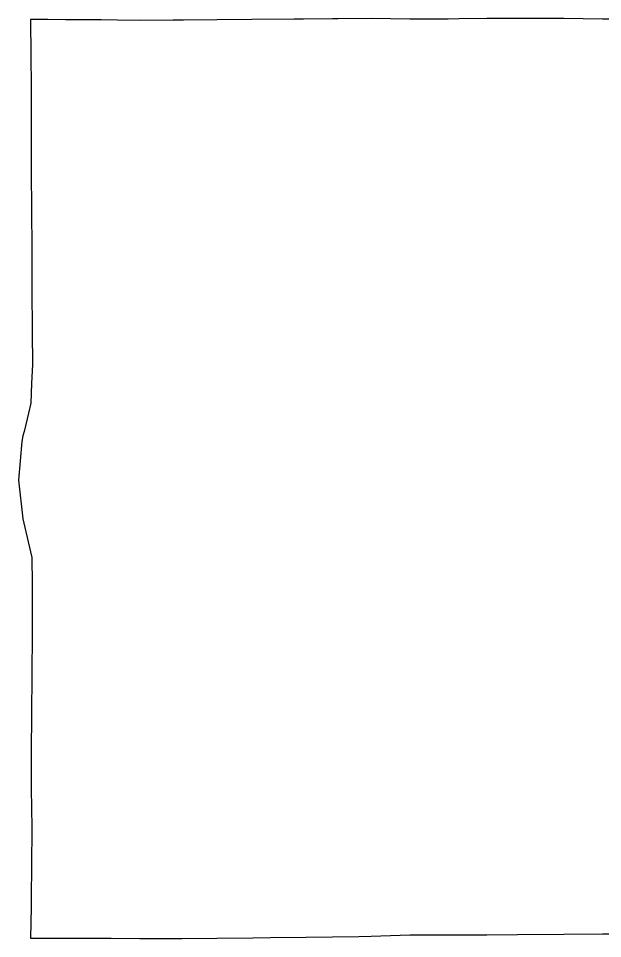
# Model space of a CAD drawing. Extents: x -24.7 to 24.7, y -19.9 to 19.7.
# Drawn here: x -24.66 to -0.02, y -19.42 to 19.37 of the extents above; entities that cross this region are included whole.
import ezdxf

# ---------------------------------------------------------------- set-up
doc = ezdxf.new("R2010")
doc.units = 0
doc.header["$MEASUREMENT"] = 0
doc.layers.get('0').update_dxf_attribs({"lineweight": 13})

msp = doc.modelspace()

# ---------------------------------------------------------------- linework, layer by layer
at = {"color": 7, "lineweight": 30}
for p, q in [((-23.41452, 19.318294), (-24.151383, 19.326027)), ((-24.151383, 19.326027), (-24.131555, 17.79168)), ((-22.678695, 19.311661), (-23.41452, 19.318294)), ((-21.167829, 19.304065), (-22.678695, 19.311661)), ((-20.485711, 19.296194), (-21.167829, 19.304065)), ((-19.541528, 19.286962), (-20.485711, 19.296194)), ((-18.132984, 19.299164), (-19.541528, 19.286962)), ((-18.014563, 19.297887), (-18.132984, 19.299164)), ((-17.795477, 19.291668), (-18.014563, 19.297887)), ((-17.693878, 19.290869), (-17.795477, 19.291668)), ((-16.288925, 19.305041), (-17.693878, 19.290869)), ((-14.817068, 19.31876), (-16.288925, 19.305041)), ((-13.036322, 19.337048), (-14.817068, 19.31876)), ((-12.629884, 19.342572), (-13.036322, 19.337048)), ((-11.410021, 19.358243), (-12.629884, 19.342572)), ((-11.171505, 19.35865), (-11.410021, 19.358243)), ((-9.78372, 19.35928), (-11.171505, 19.35865)), ((-8.157418, 19.332012), (-9.78372, 19.35928)), ((-6.531117, 19.342161), (-8.157418, 19.332012)), ((-6.064313, 19.349502), (-6.531117, 19.342161)), ((-4.904815, 19.366568), (-6.064313, 19.349502)), ((-4.604696, 19.367388), (-4.904815, 19.366568)), ((-3.278514, 19.369912), (-4.604696, 19.367388)), ((-1.652213, 19.369479), (-3.278514, 19.369912)), ((-0.025911, 19.343745), (-1.652213, 19.369479)), ((0.49999, 19.343855), (-0.025911, 19.343745)), ((-24.131555, 17.79168), (-24.121115, 16.506299)), ((-24.121115, 16.506299), (-24.118675, 16.165378)), ((-24.118675, 16.165378), (-24.125817, 14.513506)), ((-24.125817, 14.513506), (-24.116651, 12.912775)), ((-24.116651, 12.912775), (-24.113847, 11.286474)), ((-24.113847, 11.286474), (-24.100536, 9.660173)), ((-24.100536, 9.660173), (-24.092786, 8.00484)), ((-24.092786, 8.00484), (-24.078702, 6.149219)), ((-24.078702, 6.149219), (-24.068633, 4.781268)), ((-24.068633, 4.781268), (-24.103855, 3.979198)), ((-24.103855, 3.979198), (-24.13924, 3.154967)), ((-24.13924, 3.154967), (-24.236935, 2.726821)), ((-24.236935, 2.726821), (-24.420432, 1.94891)), ((-24.420432, 1.94891), (-24.474754, 1.778497)), ((-24.474754, 1.778497), (-24.518281, 1.528666)), ((-24.518281, 1.528666), (-24.660608, -0.097636)), ((-24.660608, -0.097636), (-24.467624, -1.723937)), ((-24.467624, -1.723937), (-24.341976, -2.270581)), ((-24.341976, -2.270581), (-24.094622, -3.350239)), ((-24.094622, -3.350239), (-24.080193, -4.466456)), ((-24.080193, -4.466456), (-24.073184, -4.97654)), ((-24.073184, -4.97654), (-24.084042, -6.633429)), ((-24.084042, -6.633429), (-24.091821, -8.229143)), ((-24.091821, -8.229143), (-24.104989, -10.035174)), ((-24.104989, -10.035174), (-24.116225, -11.481746)), ((-24.116225, -11.481746), (-24.116234, -13.108047)), ((-24.116234, -13.108047), (-24.099467, -14.734349)), ((-24.099467, -14.734349), (-24.106606, -16.36065)), ((-24.106606, -16.36065), (-24.121182, -17.6585)), ((-24.121182, -17.6585), (-24.126836, -18.102109)), ((-24.126836, -18.102109), (-24.146787, -19.404877)), ((-16.288925, -19.397707), (-14.768034, -19.385288)), ((-14.768034, -19.385288), (-14.024565, -19.378541)), ((-14.024565, -19.378541), (-12.53763, -19.362954)), ((-12.53763, -19.362954), (-11.410021, -19.349415)), ((-11.410021, -19.349415), (-10.305666, -19.326728)), ((-10.305666, -19.326728), (-9.78372, -19.315597)), ((-9.78372, -19.315597), (-8.157418, -19.268687)), ((-8.157418, -19.268687), (-6.531117, -19.257868)), ((-6.531117, -19.257868), (-5.100748, -19.258996)), ((-5.100748, -19.258996), (-4.904815, -19.258946)), ((-4.904815, -19.258946), (-3.614634, -19.251437)), ((-3.614634, -19.251437), (-1.652213, -19.238785)), ((-1.652213, -19.238785), (-0.025911, -19.213288)), ((-0.025911, -19.213288), (1.60039, -19.213175)), ((-24.146787, -19.404877), (-22.794131, -19.399978)), ((-22.794131, -19.399978), (-22.016274, -19.401804)), ((-22.016274, -19.401804), (-20.742516, -19.406462)), ((-20.742516, -19.406462), (-19.541528, -19.413301)), ((-19.541528, -19.413301), (-18.603563, -19.420118)), ((-18.603563, -19.420118), (-18.091048, -19.420953)), ((-18.091048, -19.420953), (-17.912215, -19.418586)), ((-17.912215, -19.418586), (-17.760146, -19.414366)), ((-17.760146, -19.414366), (-16.288925, -19.397707))]:
    msp.add_line(p, q, dxfattribs=at)

doc.saveas('drawing.dxf')
